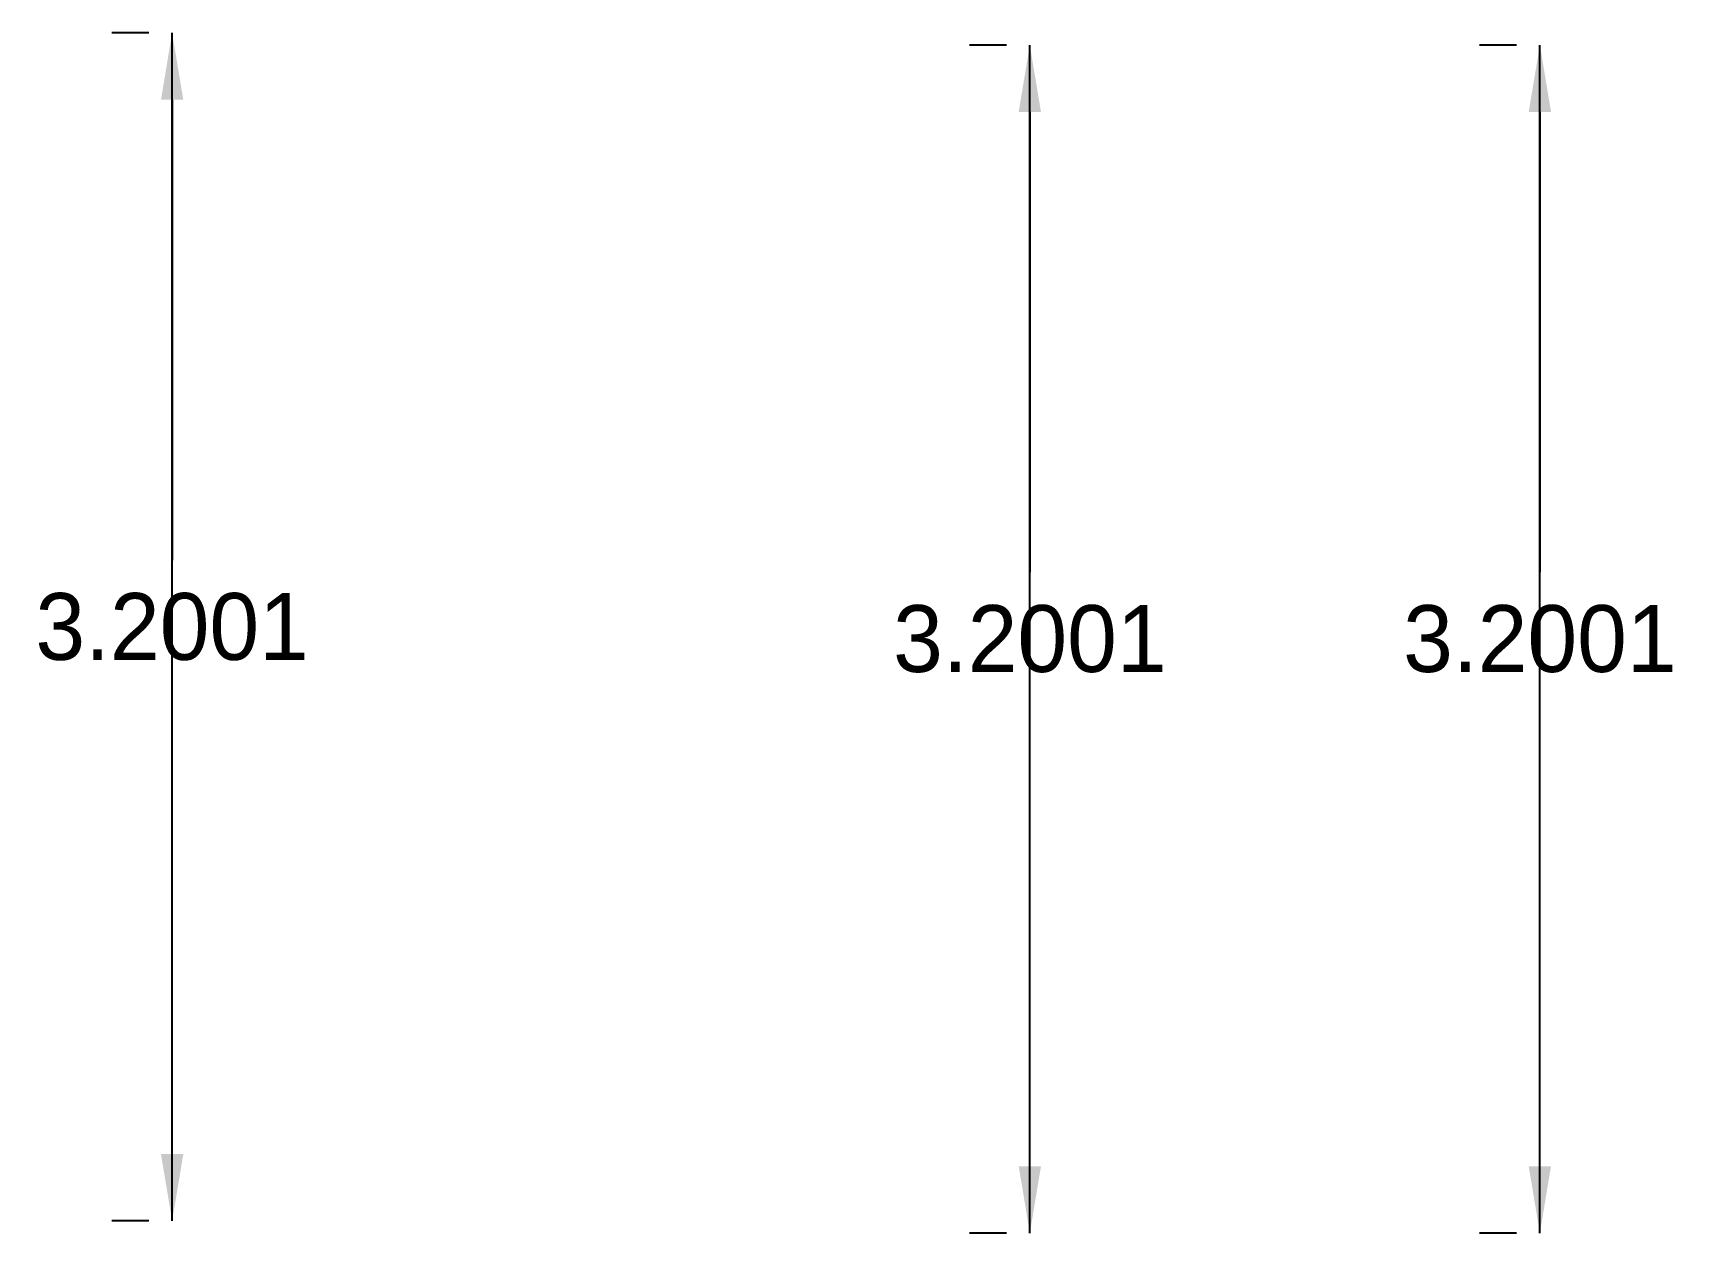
# Model space of a CAD drawing. Header units: metres. Extents: x 1422408 to 2565053, y 3723 to 80428.
# Drawn here: x 2267677.927 to 2267682.36, y 4224.057 to 4227.29 of the extents above; entities that cross this region are included whole.
import ezdxf

# ---------------------------------------------------------------- set-up
doc = ezdxf.new("R2010")
doc.units = ezdxf.units.M
doc.header["$LTSCALE"] = 3.5
doc.header["$MEASUREMENT"] = 0
doc.linetypes.add('DOT2', pattern=[0.125, 0, -0.125])
doc.linetypes.add('PHANTOM2', pattern=[1.25, 0.625, -0.125, 0.125, -0.125, 0.125, -0.125])
doc.layers.get('DEFPOINTS').update_dxf_attribs({"linetype": 'CONTINUOUS'})
for name, color, linetype in [('BLK_1_FLR_1_AC_ROOM_1', 117, 'CONTINUOUS'), ('BLK_1_FLR_1_AC_ROOM_2', 117, 'CONTINUOUS'), ('BLK_1_FLR_1_AC_ROOM_3', 117, 'CONTINUOUS')]:
    doc.layers.add(name, color=color, linetype=linetype)
doc.styles.add('ANAND', font='times.ttf')
doc.dimstyles.new('STANDARD$0', dxfattribs={"dimtxt": 0.25, "dimasz": 0.1, "dimexe": 2, "dimexo": 2, "dimgap": 0, "dimtad": 0, "dimzin": 0, "dimdsep": 46, "dimtxsty": 'ANAND', "dimcen": 0.0625, "dimdle": 2.5, "dimse1": 1, "dimse2": 1, "dimclrd": 2, "dimclre": 9, "dimadec": 0, "dimazin": 0, "dimtfac": 1, "dimtix": 1, "dimtofl": 0, "dimtmove": 2, "dimatfit": 3, "dimldrblk": 'OBLIQUE', "dimfxl": 0, "dimtolj": 1, "dimtzin": 0, "dimarcsym": 0})

# ---------------------------------------------------------------- blocks, each defined once
blk = doc.blocks.new('*D625')
at = {"layer": 'BLK_1_FLR_1_AC_ROOM_1', "color": 0, "linetype": 'DOT2', "lineweight": -2, "ltscale": 400}
for p, q in [((2267678.2397, 4227.2897), (2267678.1222, 4227.2897)), ((2267678.2397, 4224.0896), (2267678.1222, 4224.0896))]:
    blk.add_line(p, q, dxfattribs=at)
at = {"layer": 'BLK_1_FLR_1_AC_ROOM_1', "color": 0, "linetype": 'PHANTOM2', "lineweight": -2, "ltscale": 400}
for p, q in [((2267678.3022, 4227.1097), (2267678.3022, 4225.8697)), ((2267678.3022, 4224.2696), (2267678.3022, 4225.5097))]:
    blk.add_line(p, q, dxfattribs=at)
at = {"layer": 'BLK_1_FLR_1_AC_ROOM_1', "color": 0, "ltscale": 400}
for points in [[(2267678.2722, 4227.1097), (2267678.3322, 4227.1097), (2267678.3022, 4227.2897)], [(2267678.2722, 4224.2696), (2267678.3322, 4224.2696), (2267678.3022, 4224.0896)]]:
    blk.add_solid(points, dxfattribs=at)
at = {"layer": 'DEFPOINTS', "color": 0, "ltscale": 400}
for p in [(2267678.3022, 4227.2897), (2267678.3022, 4227.2897), (2267678.3022, 4224.0896)]:
    blk.add_point(p, dxfattribs=at)
at = {"layer": 'BLK_1_FLR_1_AC_ROOM_1', "color": 0, "ltscale": 400, "insert": (2267678.3022, 4225.6897), "char_height": 0.18, "attachment_point": 5}
blk.add_mtext('\\A1;3.2001', dxfattribs=at)
blk = doc.blocks.new('*D626')
at = {"layer": 'BLK_1_FLR_1_AC_ROOM_2', "color": 0, "linetype": 'DOT2', "lineweight": -2, "ltscale": 400}
for p, q in [((2267680.5492, 4227.2571), (2267680.4317, 4227.2571)), ((2267680.5492, 4224.057), (2267680.4317, 4224.057))]:
    blk.add_line(p, q, dxfattribs=at)
at = {"layer": 'BLK_1_FLR_1_AC_ROOM_2', "color": 0, "linetype": 'PHANTOM2', "lineweight": -2, "ltscale": 400}
for p, q in [((2267680.6117, 4227.0771), (2267680.6117, 4225.8371)), ((2267680.6117, 4224.237), (2267680.6117, 4225.4771))]:
    blk.add_line(p, q, dxfattribs=at)
at = {"layer": 'BLK_1_FLR_1_AC_ROOM_2', "color": 0, "ltscale": 400}
for points in [[(2267680.5817, 4227.0771), (2267680.6417, 4227.0771), (2267680.6117, 4227.2571)], [(2267680.5817, 4224.237), (2267680.6417, 4224.237), (2267680.6117, 4224.057)]]:
    blk.add_solid(points, dxfattribs=at)
at = {"layer": 'DEFPOINTS', "color": 0, "ltscale": 400}
for p in [(2267680.6117, 4227.2571), (2267680.6117, 4227.2571), (2267680.6117, 4224.057)]:
    blk.add_point(p, dxfattribs=at)
at = {"layer": 'BLK_1_FLR_1_AC_ROOM_2', "color": 0, "ltscale": 400, "insert": (2267680.6117, 4225.6571), "char_height": 0.18, "attachment_point": 5}
blk.add_mtext('\\A1;3.2001', dxfattribs=at)
blk = doc.blocks.new('*D627')
at = {"layer": 'BLK_1_FLR_1_AC_ROOM_3', "color": 0, "linetype": 'DOT2', "lineweight": -2, "ltscale": 400}
for p, q in [((2267681.9225, 4227.2571), (2267681.805, 4227.2571)), ((2267681.9225, 4224.057), (2267681.805, 4224.057))]:
    blk.add_line(p, q, dxfattribs=at)
at = {"layer": 'BLK_1_FLR_1_AC_ROOM_3', "color": 0, "linetype": 'PHANTOM2', "lineweight": -2, "ltscale": 400}
for p, q in [((2267681.985, 4227.0771), (2267681.985, 4225.8371)), ((2267681.985, 4224.237), (2267681.985, 4225.4771))]:
    blk.add_line(p, q, dxfattribs=at)
at = {"layer": 'BLK_1_FLR_1_AC_ROOM_3', "color": 0, "ltscale": 400}
for points in [[(2267681.955, 4227.0771), (2267682.015, 4227.0771), (2267681.985, 4227.2571)], [(2267681.955, 4224.237), (2267682.015, 4224.237), (2267681.985, 4224.057)]]:
    blk.add_solid(points, dxfattribs=at)
at = {"layer": 'DEFPOINTS', "color": 0, "ltscale": 400}
for p in [(2267681.985, 4227.2571), (2267681.985, 4227.2571), (2267681.985, 4224.057)]:
    blk.add_point(p, dxfattribs=at)
at = {"layer": 'BLK_1_FLR_1_AC_ROOM_3', "color": 0, "ltscale": 400, "insert": (2267681.985, 4225.6571), "char_height": 0.18, "attachment_point": 5}
blk.add_mtext('\\A1;3.2001', dxfattribs=at)

msp = doc.modelspace()

# ---------------------------------------------------------------- linework, layer by layer
at = {"layer": 'BLK_1_FLR_1_AC_ROOM_1', "color": 3, "ltscale": 400}
msp.add_lwpolyline([(2267678.3022, 4224.08963), (2267678.3022, 4227.28973)], dxfattribs=at)
at = {"layer": 'BLK_1_FLR_1_AC_ROOM_2', "color": 3, "ltscale": 400}
msp.add_lwpolyline([(2267680.61174, 4224.05701), (2267680.61174, 4227.25712)], dxfattribs=at)
at = {"layer": 'BLK_1_FLR_1_AC_ROOM_3', "color": 3, "ltscale": 400}
msp.add_lwpolyline([(2267681.98497, 4224.05701), (2267681.98497, 4227.25712)], dxfattribs=at)

# ---------------------------------------------------------------- dimensions: what is measured, and where the dimension line sits
at = {"layer": 'BLK_1_FLR_1_AC_ROOM_1', "color": 3, "ltscale": 400}
dim = msp.add_aligned_dim(p1=(2267678.3022, 4224.08963), p2=(2267678.3022, 4227.28973), distance=0, dimstyle='STANDARD$0', override={"dimtxt": 0.18, "dimasz": 0.18, "dimexe": 0.18, "dimexo": 0.0625, "dimgap": 0.09, "dimtih": 1, "dimtoh": 1, "dimdec": 4, "dimtxsty": 'Standard', "dimcen": 0.09, "dimdle": 0, "dimse1": 0, "dimse2": 0, "dimclrd": 0, "dimclre": 0, "dimtdec": 4, "dimtix": 0, "dimtmove": 0, "dimfxl": 0, "dimarcsym": 2}, dxfattribs=at)
dim.commit()
dim.dimension.update_dxf_attribs({"geometry": '*D625', "text_midpoint": (2267678.3022, 4225.68968)})
at = {"layer": 'BLK_1_FLR_1_AC_ROOM_2', "color": 3, "ltscale": 400}
dim = msp.add_aligned_dim(p1=(2267680.61174, 4224.05701), p2=(2267680.61174, 4227.25712), distance=0, dimstyle='STANDARD$0', override={"dimtxt": 0.18, "dimasz": 0.18, "dimexe": 0.18, "dimexo": 0.0625, "dimgap": 0.09, "dimtih": 1, "dimtoh": 1, "dimdec": 4, "dimtxsty": 'Standard', "dimcen": 0.09, "dimdle": 0, "dimse1": 0, "dimse2": 0, "dimclrd": 0, "dimclre": 0, "dimtdec": 4, "dimtix": 0, "dimtmove": 0, "dimfxl": 0, "dimarcsym": 2}, dxfattribs=at)
dim.commit()
dim.dimension.update_dxf_attribs({"geometry": '*D626', "text_midpoint": (2267680.61174, 4225.65707)})
at = {"layer": 'BLK_1_FLR_1_AC_ROOM_3', "color": 3, "ltscale": 400}
dim = msp.add_aligned_dim(p1=(2267681.98497, 4224.05701), p2=(2267681.98497, 4227.25712), distance=0, dimstyle='STANDARD$0', override={"dimtxt": 0.18, "dimasz": 0.18, "dimexe": 0.18, "dimexo": 0.0625, "dimgap": 0.09, "dimtih": 1, "dimtoh": 1, "dimdec": 4, "dimtxsty": 'Standard', "dimcen": 0.09, "dimdle": 0, "dimse1": 0, "dimse2": 0, "dimclrd": 0, "dimclre": 0, "dimtdec": 4, "dimtix": 0, "dimtmove": 0, "dimfxl": 0, "dimarcsym": 2}, dxfattribs=at)
dim.commit()
dim.dimension.update_dxf_attribs({"geometry": '*D627', "text_midpoint": (2267681.98497, 4225.65707)})

doc.saveas('drawing.dxf')
